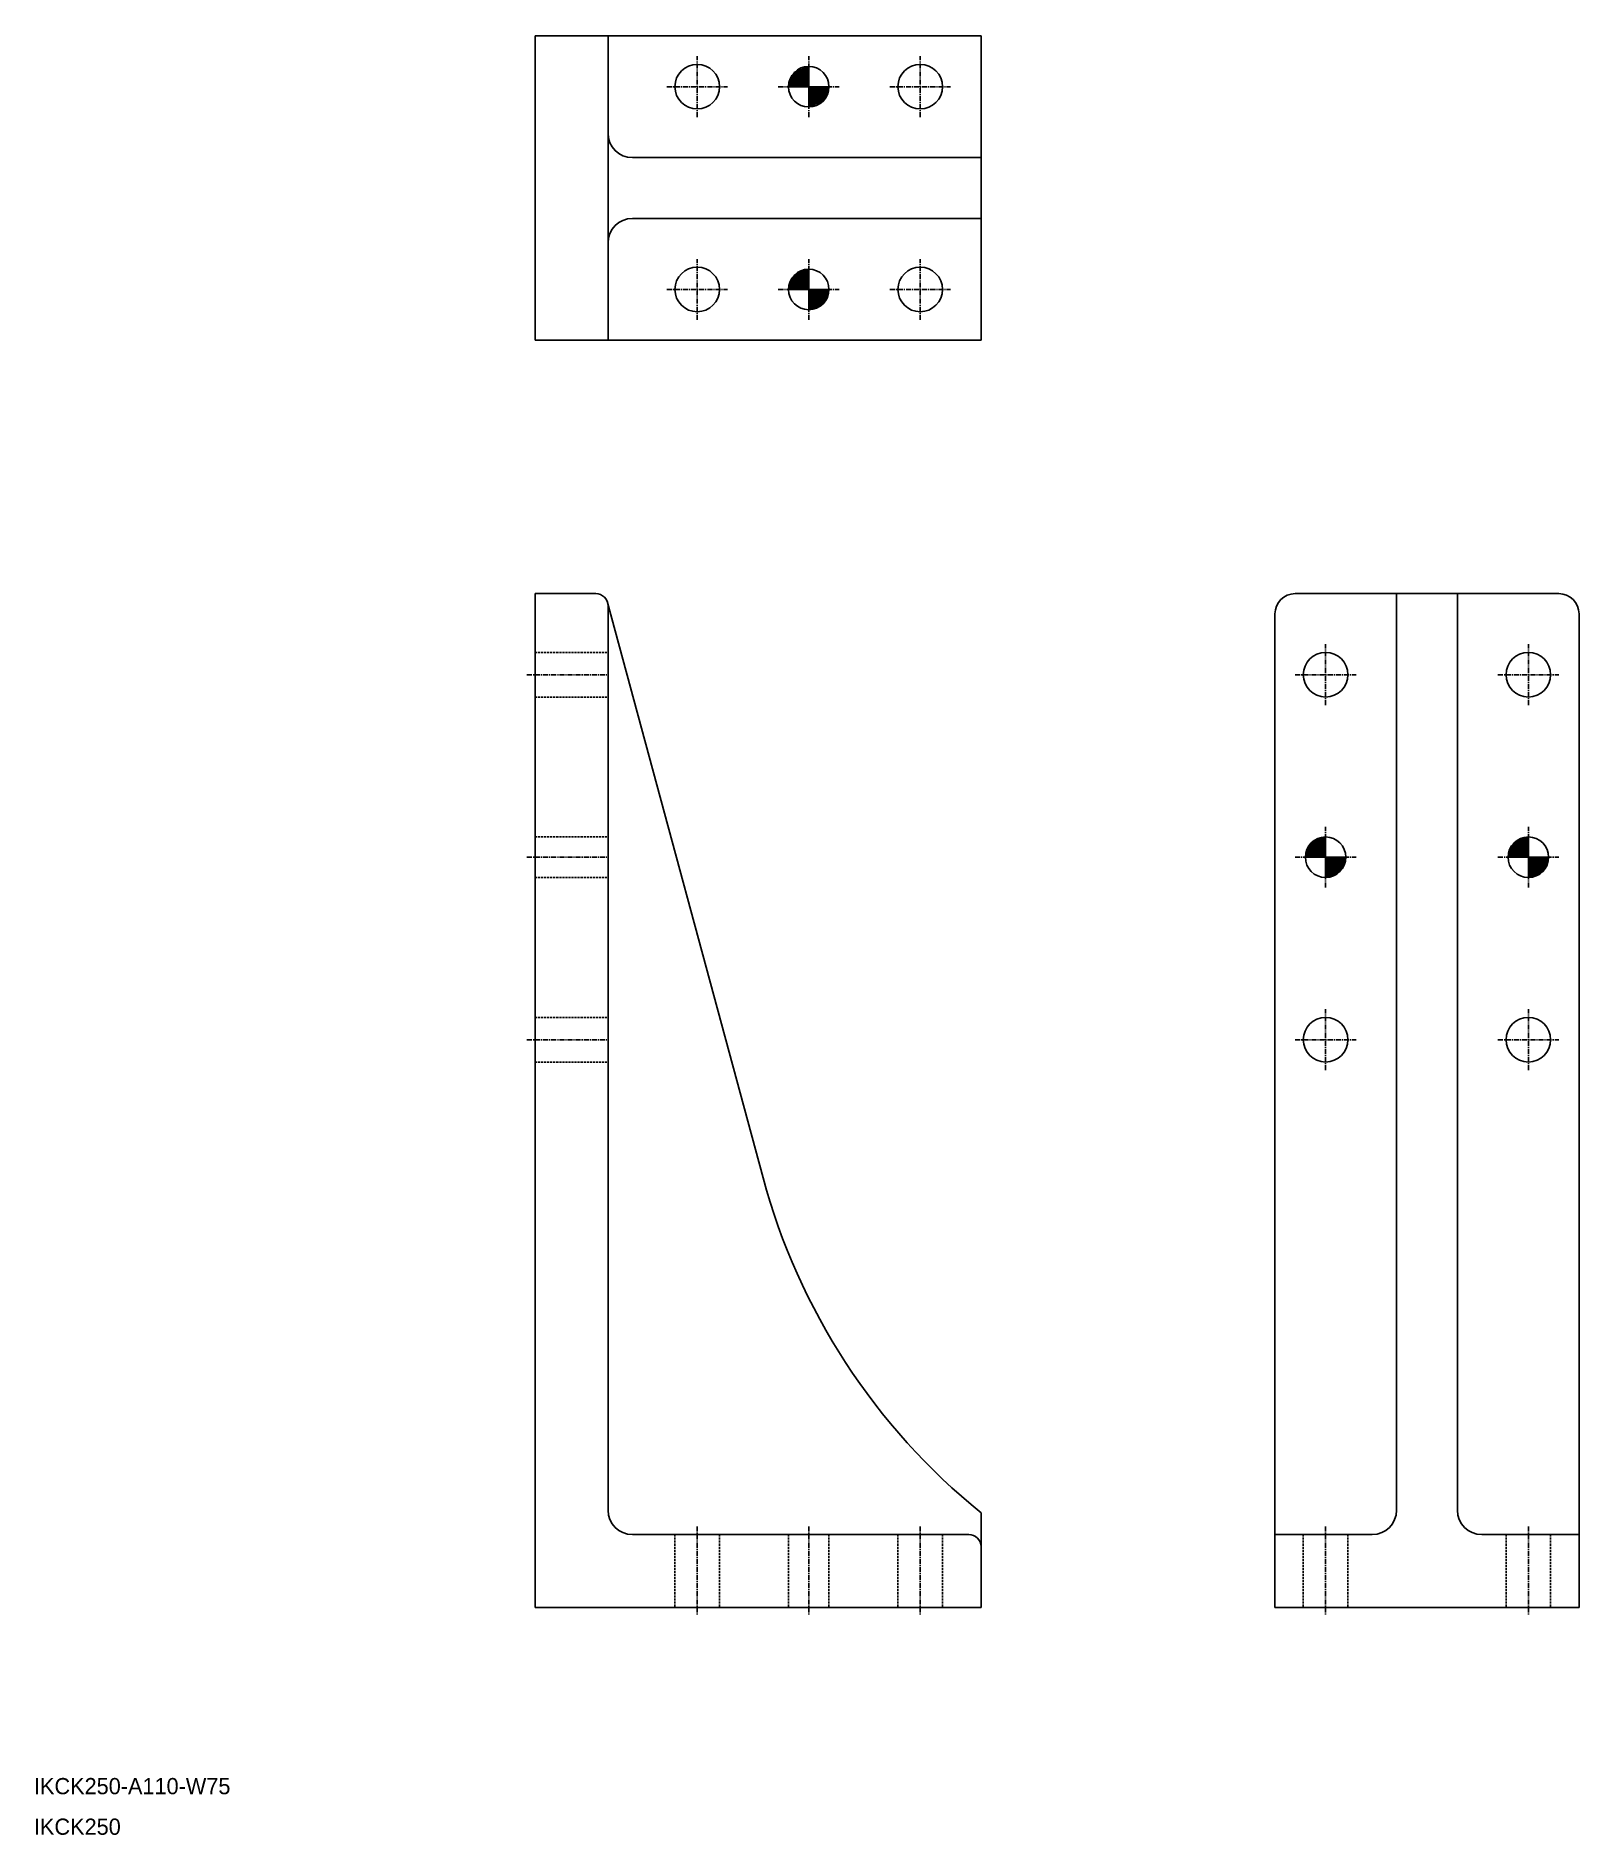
# Model space of a CAD drawing. Extents: x 10 to 391, y 10 to 454.
import ezdxf

# ---------------------------------------------------------------- set-up
doc = ezdxf.new("R2010")
doc.units = 0
doc.linetypes.add('CENTER', pattern=[2, 1.25, -0.25, 0.25, -0.25])
doc.linetypes.add('DASHED', pattern=[0.75, 0.5, -0.25])
doc.layers.get('0').update_dxf_attribs({"linetype": 'CONTINUOUS'})
doc.layers.add('CENTER', color=1, linetype='CENTER')

# ---------------------------------------------------------------- blocks, each defined once
blk = doc.blocks.new('*U15')
at = {"color": 7, "linetype": 'CONTINUOUS'}
for p, q in [((201.09, 396.04), (197.56, 394.58)), ((201.09, 394.58), (201.09, 396.04)), ((197.56, 394.58), (196.09, 391.04)), ((196.09, 391.04), (201.09, 391.04)), ((201.09, 394.58), (201.09, 391.04)), ((201.09, 391.04), (206.09, 391.04)), ((201.09, 391.04), (201.09, 387.51)), ((206.09, 391.04), (204.63, 387.51)), ((204.63, 387.51), (201.09, 386.04)), ((201.09, 386.04), (201.09, 387.51))]:
    blk.add_line(p, q, dxfattribs=at)
for points in [[(201.09, 396.04), (197.56, 394.58), (201.09, 394.58)], [(197.56, 394.58), (196.09, 391.04), (201.09, 391.04)], [(196.09, 391.04), (196.09, 391.04), (201.09, 391.04)], [(201.09, 391.04), (201.09, 391.04), (206.09, 391.04)], [(201.09, 391.04), (201.09, 387.51), (204.63, 387.51)]]:
    blk.add_solid(points, dxfattribs=at)
at = {"color": 7, "linetype": 'CONTINUOUS', "extrusion": (0, 0, -1)}
for points in [[(-197.56, 394.58), (-201.09, 394.58), (-201.09, 391.04)], [(-201.09, 391.04), (-206.09, 391.04), (-204.63, 387.51)], [(-201.09, 387.51), (-204.63, 387.51), (-201.09, 386.04)]]:
    blk.add_solid(points, dxfattribs=at)
blk = doc.blocks.new('*U16')
at = {"color": 7, "linetype": 'CONTINUOUS'}
for p, q in [((197.56, 444.58), (196.09, 441.04)), ((201.09, 446.04), (197.56, 444.58)), ((201.09, 444.58), (201.09, 446.04)), ((201.09, 444.58), (201.09, 441.04)), ((196.09, 441.04), (201.09, 441.04)), ((201.09, 441.04), (206.09, 441.04)), ((201.09, 441.04), (201.09, 437.51)), ((206.09, 441.04), (204.63, 437.51)), ((204.63, 437.51), (201.09, 436.04)), ((201.09, 436.04), (201.09, 437.51))]:
    blk.add_line(p, q, dxfattribs=at)
for points in [[(197.56, 444.58), (196.09, 441.04), (201.09, 441.04)], [(201.09, 446.04), (197.56, 444.58), (201.09, 444.58)], [(196.09, 441.04), (196.09, 441.04), (201.09, 441.04)], [(201.09, 441.04), (201.09, 441.04), (206.09, 441.04)], [(201.09, 441.04), (201.09, 437.51), (204.63, 437.51)]]:
    blk.add_solid(points, dxfattribs=at)
at = {"color": 7, "linetype": 'CONTINUOUS', "extrusion": (0, 0, -1)}
for points in [[(-197.56, 444.58), (-201.09, 444.58), (-201.09, 441.04)], [(-201.09, 441.04), (-206.09, 441.04), (-204.63, 437.51)], [(-201.09, 437.51), (-204.63, 437.51), (-201.09, 436.04)]]:
    blk.add_solid(points, dxfattribs=at)
blk = doc.blocks.new('*U17')
at = {"color": 7, "linetype": 'CONTINUOUS'}
for p, q in [((325.06, 254.58), (323.59, 251.04)), ((328.59, 256.04), (325.06, 254.58)), ((328.59, 254.58), (328.59, 256.04)), ((328.59, 254.58), (328.59, 251.04)), ((323.59, 251.04), (328.59, 251.04)), ((328.59, 251.04), (333.59, 251.04)), ((328.59, 251.04), (328.59, 247.51)), ((333.59, 251.04), (332.13, 247.51)), ((332.13, 247.51), (328.59, 246.04)), ((328.59, 246.04), (328.59, 247.51))]:
    blk.add_line(p, q, dxfattribs=at)
for points in [[(325.06, 254.58), (323.59, 251.04), (328.59, 251.04)], [(328.59, 256.04), (325.06, 254.58), (328.59, 254.58)], [(323.59, 251.04), (323.59, 251.04), (328.59, 251.04)], [(328.59, 251.04), (328.59, 251.04), (333.59, 251.04)], [(328.59, 251.04), (328.59, 247.51), (332.13, 247.51)]]:
    blk.add_solid(points, dxfattribs=at)
at = {"color": 7, "linetype": 'CONTINUOUS', "extrusion": (0, 0, -1)}
for points in [[(-325.06, 254.58), (-328.59, 254.58), (-328.59, 251.04)], [(-328.59, 251.04), (-333.59, 251.04), (-332.13, 247.51)], [(-328.59, 247.51), (-332.13, 247.51), (-328.59, 246.04)]]:
    blk.add_solid(points, dxfattribs=at)
blk = doc.blocks.new('*U18')
at = {"color": 7, "linetype": 'CONTINUOUS'}
for p, q in [((375.06, 254.58), (373.59, 251.04)), ((378.59, 256.04), (375.06, 254.58)), ((378.59, 254.58), (378.59, 256.04)), ((378.59, 254.58), (378.59, 251.04)), ((373.59, 251.04), (378.59, 251.04)), ((378.59, 251.04), (383.59, 251.04)), ((378.59, 251.04), (378.59, 247.51)), ((383.59, 251.04), (382.13, 247.51)), ((382.13, 247.51), (378.59, 246.04)), ((378.59, 246.04), (378.59, 247.51))]:
    blk.add_line(p, q, dxfattribs=at)
for points in [[(375.06, 254.58), (373.59, 251.04), (378.59, 251.04)], [(378.59, 256.04), (375.06, 254.58), (378.59, 254.58)], [(373.59, 251.04), (373.59, 251.04), (378.59, 251.04)], [(378.59, 251.04), (378.59, 251.04), (383.59, 251.04)], [(378.59, 251.04), (378.59, 247.51), (382.13, 247.51)]]:
    blk.add_solid(points, dxfattribs=at)
at = {"color": 7, "linetype": 'CONTINUOUS', "extrusion": (0, 0, -1)}
for points in [[(-375.06, 254.58), (-378.59, 254.58), (-378.59, 251.04)], [(-378.59, 251.04), (-383.59, 251.04), (-382.13, 247.51)], [(-378.59, 247.51), (-382.13, 247.51), (-378.59, 246.04)]]:
    blk.add_solid(points, dxfattribs=at)

msp = doc.modelspace()

# ---------------------------------------------------------------- linework, layer by layer
at = {"color": 7, "linetype": 'CONTINUOUS'}
for p, q in [((133.59, 453.54), (243.59, 453.54)), ((133.59, 378.54), (133.59, 453.54)), ((151.59, 378.54), (151.59, 453.54)), ((243.59, 378.54), (243.59, 453.54)), ((157.59, 423.54), (243.59, 423.54)), ((157.59, 408.54), (243.59, 408.54)), ((133.59, 378.54), (243.59, 378.54)), ((133.59, 316.04), (133.59, 66.04)), ((133.59, 316.04), (148.59, 316.04)), ((386.09, 316.04), (321.09, 316.04)), ((346.09, 90.04), (346.09, 316.04)), ((361.09, 90.04), (361.09, 316.04)), ((189.82, 172), (151.49, 313.82)), ((151.59, 313.04), (151.59, 90.04)), ((316.09, 66.04), (316.09, 311.04)), ((391.09, 66.04), (391.09, 311.04)), ((243.59, 89.4), (243.59, 66.04)), ((157.59, 84.04), (240.59, 84.04)), ((243.59, 81.04), (243.59, 66.04)), ((340.09, 84.04), (316.09, 84.04)), ((391.09, 84.04), (367.09, 84.04)), ((133.59, 66.04), (243.59, 66.04)), ((391.09, 66.04), (316.09, 66.04))]:
    msp.add_line(p, q, dxfattribs=at)
at = {"color": 3, "linetype": 'DASHED'}
for p, q in [((133.59, 301.54), (151.59, 301.54)), ((133.59, 290.54), (151.59, 290.54)), ((133.59, 256.04), (151.59, 256.04)), ((133.59, 246.04), (151.59, 246.04)), ((133.59, 211.54), (151.59, 211.54)), ((133.59, 200.54), (151.59, 200.54)), ((168.09, 84.04), (168.09, 66.04)), ((179.09, 84.04), (179.09, 66.04)), ((196.09, 84.04), (196.09, 66.04)), ((206.09, 84.04), (206.09, 66.04)), ((223.09, 84.04), (223.09, 66.04)), ((234.09, 84.04), (234.09, 66.04)), ((323.09, 84.04), (323.09, 66.04)), ((334.09, 84.04), (334.09, 66.04)), ((373.09, 84.04), (373.09, 66.04)), ((384.09, 84.04), (384.09, 66.04))]:
    msp.add_line(p, q, dxfattribs=at)
at = {"color": 7, "linetype": 'CONTINUOUS'}
for centre, radius in [((173.59, 441.04), 5.5), ((201.09, 441.04), 5), ((228.59, 441.04), 5.5), ((173.59, 391.04), 5.5), ((201.09, 391.04), 5), ((228.59, 391.04), 5.5), ((328.59, 296.04), 5.5), ((378.59, 296.04), 5.5), ((328.59, 251.04), 5), ((378.59, 251.04), 5), ((328.59, 206.04), 5.5), ((378.59, 206.04), 5.5)]:
    msp.add_circle(centre, radius, dxfattribs=at)
for centre, radius, start, end in [((157.59, 429.54), 6, 180, 270), ((157.59, 402.54), 6, 90, 180), ((148.59, 313.04), 3, 0, 90), ((321.09, 311.04), 5, 90, 180), ((386.09, 311.04), 5, 0, 90), ((344.28, 213.75), 160, 195.1241, 231.0027), ((157.59, 90.04), 6, 180, 270), ((340.09, 90.04), 6, 270, 0), ((367.09, 90.04), 6, 180, 270), ((240.59, 81.04), 3, 0, 90)]:
    msp.add_arc(centre, radius, start, end, dxfattribs=at)
at = {"layer": 'CENTER', "color": 1, "linetype": 'CENTER'}
for p, q in [((173.59, 433.54), (173.59, 448.54)), ((201.09, 433.54), (201.09, 448.54)), ((228.59, 433.54), (228.59, 448.54)), ((166.09, 441.04), (181.09, 441.04)), ((193.59, 441.04), (208.59, 441.04)), ((221.09, 441.04), (236.09, 441.04)), ((173.59, 383.54), (173.59, 398.54)), ((201.09, 383.54), (201.09, 398.54)), ((228.59, 383.54), (228.59, 398.54)), ((166.09, 391.04), (181.09, 391.04)), ((193.59, 391.04), (208.59, 391.04)), ((221.09, 391.04), (236.09, 391.04)), ((328.59, 288.54), (328.59, 303.54)), ((378.59, 288.54), (378.59, 303.54)), ((131.59, 296.04), (151.59, 296.04)), ((321.09, 296.04), (336.09, 296.04)), ((371.09, 296.04), (386.09, 296.04)), ((328.59, 243.54), (328.59, 258.54)), ((378.59, 243.54), (378.59, 258.54)), ((131.59, 251.04), (151.59, 251.04)), ((321.09, 251.04), (336.09, 251.04)), ((371.09, 251.04), (386.09, 251.04)), ((328.59, 198.54), (328.59, 213.54)), ((378.59, 198.54), (378.59, 213.54)), ((131.59, 206.04), (151.59, 206.04)), ((321.09, 206.04), (336.09, 206.04)), ((371.09, 206.04), (386.09, 206.04)), ((173.59, 86.04), (173.59, 64.04)), ((201.09, 86.04), (201.09, 64.04)), ((228.59, 86.04), (228.59, 64.04)), ((328.59, 86.04), (328.59, 64.04)), ((378.59, 86.04), (378.59, 64.04))]:
    msp.add_line(p, q, dxfattribs=at)

# ---------------------------------------------------------------- block references
at = {"color": 7, "linetype": 'CONTINUOUS'}
for name in ['*U16', '*U15', '*U17', '*U18']:
    msp.add_blockref(name, (0, 0), dxfattribs=at)

# ---------------------------------------------------------------- texts
for s, p in [('IKCK250-A110-W75', (10, 20)), ('IKCK250', (10, 10))]:
    msp.add_text(s, height=4, dxfattribs=at).set_placement(p)

doc.saveas('drawing.dxf')
